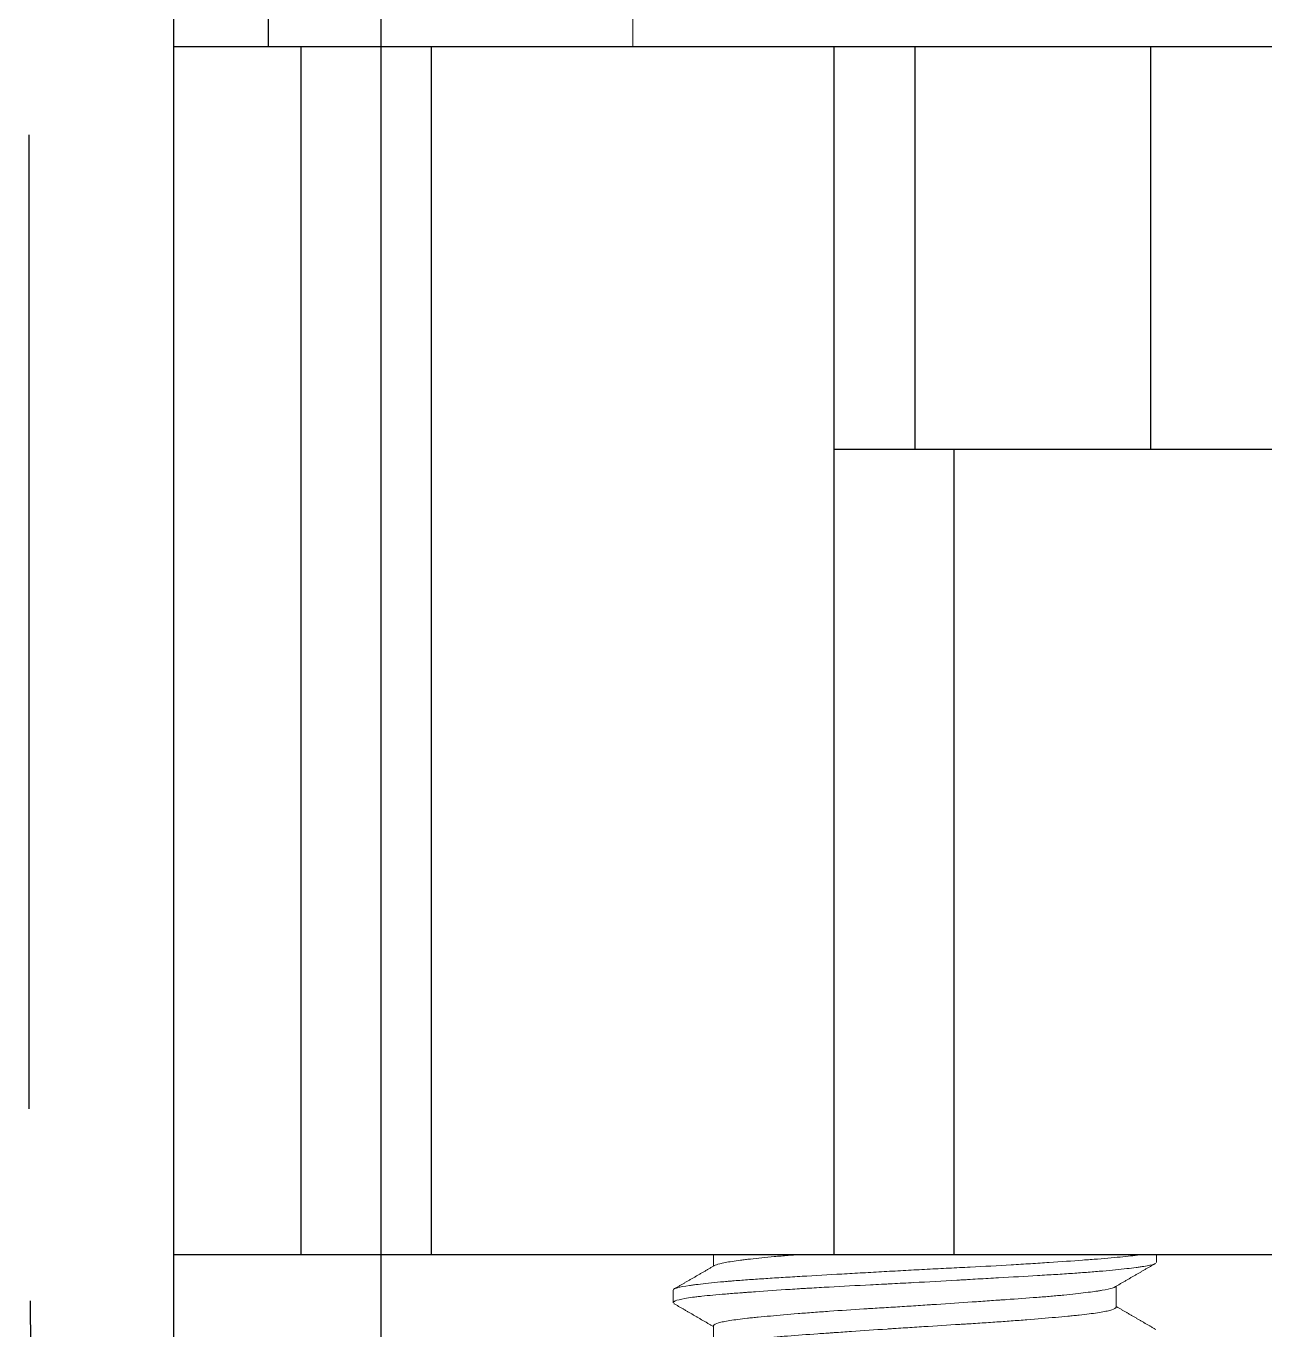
# Model space of a CAD drawing. Header units: millimetres. Extents: x 240 to 1080, y -29 to 565.
# Drawn here: x 375.44 to 390.82, y 175.6 to 191.79 of the extents above; entities that cross this region are included whole.
import ezdxf

# ---------------------------------------------------------------- set-up
doc = ezdxf.new("R2010")
doc.units = ezdxf.units.MM
doc.header["$LTSCALE"] = 0.75
doc.linetypes.add('CENTER2', pattern=[1.125, 0.75, -0.125, 0.125, -0.125])
doc.linetypes.add('CENTERX2', pattern=[101.6, 63.5, -12.7, 12.7, -12.7])
doc.layers.add('CENTER', color=1, linetype='CENTERX2')
doc.layers.add('DIM', color=3, linetype='Continuous')
doc.styles.get("Standard").update_dxf_attribs({"font": 'arial.ttf'})
doc.dimstyles.new('사본 ISO-25', dxfattribs={"dimtxt": 7, "dimasz": 7, "dimexe": 2.1, "dimexo": 2.1, "dimgap": 2, "dimtad": 1, "dimtih": 1, "dimtoh": 1, "dimdec": 1, "dimdsep": 46, "dimtxsty": 'Standard', "dimcen": 0, "dimclrd": 3, "dimclre": 3, "dimclrt": 4, "dimazin": 2, "dimtp": 0.1, "dimtm": 0.1, "dimtfac": 0.714286, "dimtdec": 1, "dimtmove": 0, "dimatfit": 3, "dimfxl": 1, "dimarcsym": 0})

msp = doc.modelspace()

# ---------------------------------------------------------------- linework, layer by layer
for p, q in [((377.273, 135.562), (377.273, 200.537)), ((378.447, 191.537), (378.447, 193.537)), ((377.273, 176.537), (398.973, 176.537))]:
    msp.add_line(p, q)
at = {"color": 7, "linetype": 'Continuous', "lineweight": 18}
for p, q in [((382.973, 191.537), (382.973, 193.537)), ((378.722, 191.537), (378.447, 191.537)), ((378.723, 191.537), (380.309, 191.537)), ((380.309, 191.537), (381.376, 191.537)), ((381.376, 191.537), (382.878, 191.537)), ((384.293, 191.537), (402.973, 191.537)), ((383.973, 176.537), (383.973, 176.391)), ((389.473, 176.437), (389.473, 176.537)), ((383.473, 176.094), (383.475, 176.1)), ((383.473, 176.093), (383.473, 175.938)), ((388.973, 175.882), (388.973, 176.14)), ((383.973, 175.649), (383.973, 175.391))]:
    msp.add_line(p, q, dxfattribs=at)
at = {"color": 7, "linetype": 'Continuous'}
for p, q in [((377.273, 191.537), (403.223, 191.537)), ((378.852, 176.537), (378.852, 191.537)), ((380.473, 176.537), (380.473, 191.537)), ((385.473, 176.537), (385.473, 191.537)), ((386.473, 191.537), (386.473, 186.537)), ((389.403, 186.537), (389.403, 191.537)), ((385.473, 186.537), (403.223, 186.537)), ((386.961, 176.537), (386.961, 186.537))]:
    msp.add_line(p, q, dxfattribs=at)
at = {"color": 7, "linetype": 'Continuous', "lineweight": 18}
for points, knots in [([(382.973, 191.537), (382.973, 191.537), (382.982, 191.537), (383.005, 191.537), (383.01, 191.537), (383.022, 191.537), (383.028, 191.537), (383.049, 191.537), (383.081, 191.537), (383.121, 191.537), (383.154, 191.537), (383.165, 191.537), (383.189, 191.537), (383.202, 191.537), (383.267, 191.537), (383.325, 191.537), (383.405, 191.537), (383.421, 191.537), (383.455, 191.537), (383.472, 191.537), (383.524, 191.537), (383.595, 191.537), (383.67, 191.537), (383.727, 191.537), (383.747, 191.537), (383.785, 191.537), (383.805, 191.537), (383.903, 191.537), (383.981, 191.537), (384.08, 191.537), (384.1, 191.537), (384.139, 191.537), (384.159, 191.537), (384.217, 191.537), (384.255, 191.537), (384.293, 191.537)], [0, 0, 0, 0, 0.125, 0.125, 0.15625, 0.15625, 0.1875, 0.1875, 0.25, 0.3125, 0.3125, 0.34375, 0.34375, 0.375, 0.375, 0.5, 0.5, 0.53125, 0.53125, 0.5625, 0.5625, 0.625, 0.6875, 0.6875, 0.71875, 0.71875, 0.75, 0.75, 0.875, 0.875, 0.90625, 0.90625, 0.9375, 0.9375, 1, 1, 1, 1]), ([(383.481, 176.106), (383.483, 176.107), (383.485, 176.108), (383.497, 176.114), (383.51, 176.118), (383.56, 176.132), (383.609, 176.141), (383.682, 176.151), (383.691, 176.153), (383.708, 176.155), (383.734, 176.159), (383.763, 176.162), (383.822, 176.169), (383.909, 176.179), (384.008, 176.189), (384.088, 176.197), (384.129, 176.2), (384.172, 176.204), (384.202, 176.206), (384.216, 176.208), (384.292, 176.214), (384.354, 176.219), (384.485, 176.228), (384.62, 176.237), (384.765, 176.246), (384.878, 176.253), (384.916, 176.255), (384.994, 176.26), (385.034, 176.262), (385.233, 176.274), (385.398, 176.283), (385.653, 176.298), (385.74, 176.303), (385.871, 176.31), (385.915, 176.313), (386.004, 176.318), (386.049, 176.32), (386.183, 176.328), (386.272, 176.333), (386.45, 176.343), (386.539, 176.347), (386.718, 176.357), (386.807, 176.361), (386.941, 176.368), (386.985, 176.37), (387.074, 176.375), (387.118, 176.377), (387.336, 176.388), (387.505, 176.397), (387.751, 176.412), (387.832, 176.416), (387.951, 176.424), (387.99, 176.426), (388.067, 176.431), (388.105, 176.434), (388.29, 176.446), (388.429, 176.456), (388.59, 176.468), (388.622, 176.47), (388.684, 176.475), (388.714, 176.477), (388.802, 176.484), (388.858, 176.489), (389.014, 176.503), (389.105, 176.512), (389.201, 176.523), (389.22, 176.526), (389.246, 176.529), (389.254, 176.53), (389.271, 176.533), (389.282, 176.535), (389.292, 176.536), (389.295, 176.537)], [0, 0, 0, 0, 0.0081925, 0.0081925, 0.0374528, 0.0374528, 0.0959734, 0.0959734, 0.1032885, 0.1032885, 0.1106036, 0.1252337, 0.1252337, 0.154494, 0.1837543, 0.1837543, 0.1983845, 0.2056996, 0.2056996, 0.2130146, 0.2130146, 0.2422749, 0.2422749, 0.2715352, 0.3007955, 0.3007955, 0.3154257, 0.3154257, 0.3300558, 0.3300558, 0.3885764, 0.3885764, 0.4178367, 0.4178367, 0.4324669, 0.4324669, 0.447097, 0.447097, 0.4763573, 0.4763573, 0.5056176, 0.5056176, 0.5348779, 0.5348779, 0.5495081, 0.5495081, 0.5641382, 0.5641382, 0.6226588, 0.6226588, 0.6519191, 0.6519191, 0.6665493, 0.6665493, 0.6811794, 0.6811794, 0.7397, 0.7397, 0.7543302, 0.7543302, 0.7689603, 0.7689603, 0.7982206, 0.7982206, 0.8567412, 0.8567412, 0.8713714, 0.8713714, 0.8786865, 0.8786865, 0.8860015, 0.888679, 0.888679, 0.888679, 0.888679]), ([(383.984, 176.397), (383.996, 176.405), (384.019, 176.413), (384.071, 176.426), (384.093, 176.431), (384.144, 176.44), (384.202, 176.45), (384.272, 176.46), (384.329, 176.467), (384.349, 176.469), (384.39, 176.474), (384.411, 176.477), (384.522, 176.49), (384.62, 176.5), (384.783, 176.514), (384.84, 176.519), (384.929, 176.526), (384.959, 176.528), (385.017, 176.533), (385.044, 176.535), (385.072, 176.537)], [0, 0, 0, 0, 0.0517231, 0.0517231, 0.081656, 0.081656, 0.1115889, 0.1415219, 0.1415219, 0.1564883, 0.1564883, 0.1714548, 0.1714548, 0.2313206, 0.2313206, 0.2612536, 0.2612536, 0.27622, 0.27622, 0.2893826, 0.2893826, 0.2893826, 0.2893826]), ([(389.456, 176.421), (389.452, 176.419), (389.447, 176.417), (389.417, 176.406), (389.376, 176.397), (389.305, 176.386), (389.29, 176.384), (389.257, 176.379), (389.24, 176.376), (389.187, 176.369), (389.108, 176.36), (388.969, 176.345), (388.863, 176.335), (388.778, 176.328), (388.749, 176.325), (388.689, 176.32), (388.659, 176.318), (388.565, 176.311), (388.501, 176.306), (388.366, 176.297), (388.296, 176.292), (388.186, 176.285), (388.149, 176.283), (388.074, 176.279), (388.036, 176.276), (387.841, 176.265), (387.68, 176.255), (387.429, 176.241), (387.344, 176.236), (387.214, 176.229), (387.17, 176.226), (387.104, 176.222), (387.082, 176.221), (387.038, 176.219), (387.016, 176.217), (386.817, 176.206), (386.639, 176.196), (386.371, 176.182), (386.282, 176.177), (386.17, 176.172), (386.148, 176.17), (386.103, 176.168), (386.08, 176.167), (386.013, 176.164), (385.969, 176.161), (385.749, 176.15), (385.577, 176.141), (385.326, 176.127), (385.244, 176.122), (385.142, 176.116), (385.122, 176.115), (385.082, 176.113), (385.022, 176.109), (384.964, 176.105), (384.772, 176.093), (384.628, 176.083), (384.46, 176.071), (384.411, 176.067), (384.362, 176.064), (384.331, 176.061), (384.315, 176.06), (384.237, 176.054), (384.178, 176.049), (384.012, 176.036), (383.914, 176.027), (383.808, 176.015), (383.787, 176.013), (383.758, 176.009), (383.748, 176.008), (383.73, 176.006), (383.685, 176), (383.645, 175.994), (383.563, 175.979), (383.523, 175.969), (383.496, 175.958), (383.494, 175.957), (383.489, 175.954), (383.486, 175.953), (383.48, 175.949), (383.477, 175.947), (383.473, 175.942), (383.472, 175.94), (383.473, 175.937)], [0, 0, 0, 0, 0.012264, 0.012264, 0.071226, 0.071226, 0.085967, 0.085967, 0.100707, 0.100707, 0.130188, 0.15967, 0.189151, 0.189151, 0.203891, 0.203891, 0.218632, 0.218632, 0.248113, 0.248113, 0.277594, 0.277594, 0.292335, 0.292335, 0.307075, 0.307075, 0.366037, 0.366037, 0.395518, 0.395518, 0.410259, 0.410259, 0.417629, 0.417629, 0.425, 0.425, 0.483962, 0.483962, 0.513443, 0.513443, 0.520813, 0.520813, 0.528183, 0.528183, 0.542924, 0.542924, 0.601886, 0.601886, 0.631367, 0.631367, 0.638738, 0.638738, 0.646108, 0.660848, 0.660848, 0.719811, 0.719811, 0.734551, 0.741922, 0.741922, 0.749292, 0.749292, 0.778773, 0.778773, 0.837735, 0.837735, 0.852476, 0.852476, 0.859846, 0.859846, 0.867216, 0.896697, 0.896697, 0.95566, 0.95566, 0.96303, 0.96303, 0.9704, 0.9704, 0.985141, 0.985141, 1, 1, 1, 1]), ([(388.954, 176.13), (388.952, 176.128), (388.949, 176.127), (388.94, 176.123), (388.933, 176.121), (388.897, 176.11), (388.855, 176.1), (388.786, 176.089), (388.772, 176.086), (388.741, 176.081), (388.724, 176.079), (388.673, 176.072), (388.636, 176.067), (388.517, 176.052), (388.426, 176.042), (388.299, 176.029), (388.273, 176.027), (388.219, 176.022), (388.191, 176.02), (388.107, 176.012), (388.049, 176.008), (387.87, 175.994), (387.742, 175.985), (387.59, 175.974), (387.573, 175.973), (387.538, 175.971), (387.521, 175.969), (387.469, 175.966), (387.434, 175.963), (387.329, 175.956), (387.257, 175.951), (387.041, 175.936), (386.893, 175.926), (386.722, 175.915), (386.703, 175.914), (386.665, 175.911), (386.609, 175.907), (386.552, 175.904), (386.438, 175.896), (386.363, 175.892), (386.213, 175.882), (386.138, 175.878), (386.026, 175.871), (385.97, 175.867), (385.915, 175.864), (385.878, 175.862), (385.859, 175.86), (385.693, 175.85), (385.551, 175.841), (385.347, 175.826), (385.28, 175.821), (385.182, 175.814), (385.149, 175.811), (385.085, 175.806), (385.054, 175.804), (384.899, 175.791), (384.785, 175.781), (384.627, 175.767), (384.577, 175.762), (384.505, 175.755), (384.482, 175.753), (384.437, 175.748), (384.415, 175.746), (384.31, 175.734), (384.238, 175.725), (384.148, 175.711), (384.121, 175.706), (384.073, 175.696), (384.053, 175.691), (384.002, 175.676), (383.982, 175.666), (383.973, 175.653), (383.973, 175.651), (383.973, 175.648), (383.973, 175.648), (383.973, 175.648)], [0, 0, 0, 0, 0.008517, 0.008517, 0.023513, 0.023513, 0.083493, 0.083493, 0.098489, 0.098489, 0.113484, 0.113484, 0.143474, 0.143474, 0.203455, 0.203455, 0.21845, 0.21845, 0.233446, 0.233446, 0.263436, 0.263436, 0.323417, 0.323417, 0.330914, 0.330914, 0.338412, 0.338412, 0.353407, 0.353407, 0.383398, 0.383398, 0.443379, 0.443379, 0.450876, 0.450876, 0.458374, 0.473369, 0.473369, 0.503359, 0.503359, 0.53335, 0.53335, 0.548345, 0.555843, 0.555843, 0.56334, 0.56334, 0.623321, 0.623321, 0.653312, 0.653312, 0.668307, 0.668307, 0.683302, 0.683302, 0.743283, 0.743283, 0.773273, 0.773273, 0.788268, 0.788268, 0.803264, 0.803264, 0.863245, 0.863245, 0.893235, 0.893235, 0.923225, 0.923225, 0.983206, 0.983206, 0.998201, 0.998201, 1, 1, 1, 1]), ([(383.991, 175.401), (383.994, 175.403), (383.999, 175.405), (384.027, 175.416), (384.065, 175.425), (384.14, 175.439), (384.169, 175.444), (384.217, 175.452), (384.233, 175.454), (384.268, 175.459), (384.287, 175.461), (384.381, 175.474), (384.468, 175.484), (384.591, 175.496), (384.616, 175.499), (384.668, 175.504), (384.695, 175.506), (384.777, 175.514), (384.834, 175.518), (385.01, 175.532), (385.135, 175.541), (385.302, 175.553), (385.335, 175.556), (385.387, 175.559), (385.404, 175.56), (385.439, 175.563), (385.456, 175.564), (385.544, 175.57), (385.615, 175.575), (385.83, 175.59), (385.977, 175.6), (386.147, 175.611), (386.166, 175.612), (386.204, 175.615), (386.223, 175.616), (386.281, 175.62), (386.319, 175.622), (386.432, 175.63), (386.508, 175.635), (386.735, 175.649), (386.885, 175.658), (387.053, 175.669), (387.071, 175.67), (387.109, 175.672), (387.164, 175.676), (387.218, 175.679), (387.326, 175.686), (387.468, 175.696), (387.604, 175.705), (387.704, 175.713), (387.737, 175.715), (387.802, 175.72), (387.834, 175.723), (387.993, 175.735), (388.11, 175.745), (388.273, 175.76), (388.325, 175.765), (388.399, 175.772), (388.423, 175.774), (388.47, 175.779), (388.493, 175.781), (388.602, 175.793), (388.678, 175.802), (388.773, 175.816), (388.802, 175.821), (388.841, 175.829), (388.853, 175.831), (388.875, 175.836), (388.885, 175.839), (388.932, 175.851), (388.956, 175.861), (388.969, 175.874), (388.972, 175.877), (388.973, 175.881), (388.973, 175.882), (388.973, 175.882), (388.973, 175.882)], [0, 0, 0, 0, 0.012066, 0.012066, 0.072394, 0.072394, 0.102558, 0.102558, 0.11764, 0.11764, 0.132722, 0.132722, 0.193051, 0.193051, 0.208133, 0.208133, 0.223215, 0.223215, 0.253379, 0.253379, 0.313707, 0.313707, 0.328789, 0.328789, 0.33633, 0.33633, 0.343871, 0.343871, 0.374035, 0.374035, 0.434364, 0.434364, 0.441905, 0.441905, 0.449446, 0.449446, 0.464528, 0.464528, 0.494692, 0.494692, 0.55502, 0.55502, 0.562561, 0.562561, 0.570102, 0.585184, 0.585184, 0.615348, 0.645512, 0.645512, 0.660594, 0.660594, 0.675676, 0.675676, 0.736005, 0.736005, 0.766169, 0.766169, 0.781251, 0.781251, 0.796333, 0.796333, 0.856661, 0.856661, 0.886825, 0.886825, 0.901907, 0.901907, 0.916989, 0.916989, 0.977318, 0.977318, 0.9924, 0.999941, 0.999941, 1, 1, 1, 1])]:
    msp.add_open_spline(points, degree=3, knots=knots, dxfattribs=at)
for points in [[(383.989, 176.4), (383.732, 176.251), (383.474, 176.102)], [(388.949, 176.127), (389.206, 176.276), (389.464, 176.426)], [(383.479, 175.927), (383.726, 175.784), (383.973, 175.64)], [(389.467, 175.604), (389.22, 175.747), (388.973, 175.891)]]:
    msp.add_open_spline(points, degree=2, dxfattribs=at)
at = {"layer": 'CENTER', "ltscale": 0.25}
msp.add_line((375.473, 178.536), (375.473, 371.537), dxfattribs=at)
msp.add_spline([(425.699, 167.322, 0), (420.892, 183.889, 0), (408.913, 187.062, 0), (396.301, 142.73, 0), (382.608, 140.959, 0), (375.473, 167.981), (375.473, 178.537)], degree=3, dxfattribs=at)
at = {"layer": 'CENTER', "color": 1, "linetype": 'CENTER2', "ltscale": 0.5}
msp.add_open_spline([(375.473, 178.536), (375.473, 178.536), (375.473, 178.536), (375.473, 178.536)], degree=3, dxfattribs=at)

# ---------------------------------------------------------------- leaders
at = {"layer": 'DIM'}
msp.add_leader([(379.842, 231.059), (379.842, 115.103), (405.638, 115.103)], dimstyle='사본 ISO-25', override={"dimasz": 4, "dimgap": 2, "dimtad": 0, "dimldrblk": 'Dot'}, dxfattribs=at)

doc.saveas('drawing.dxf')
